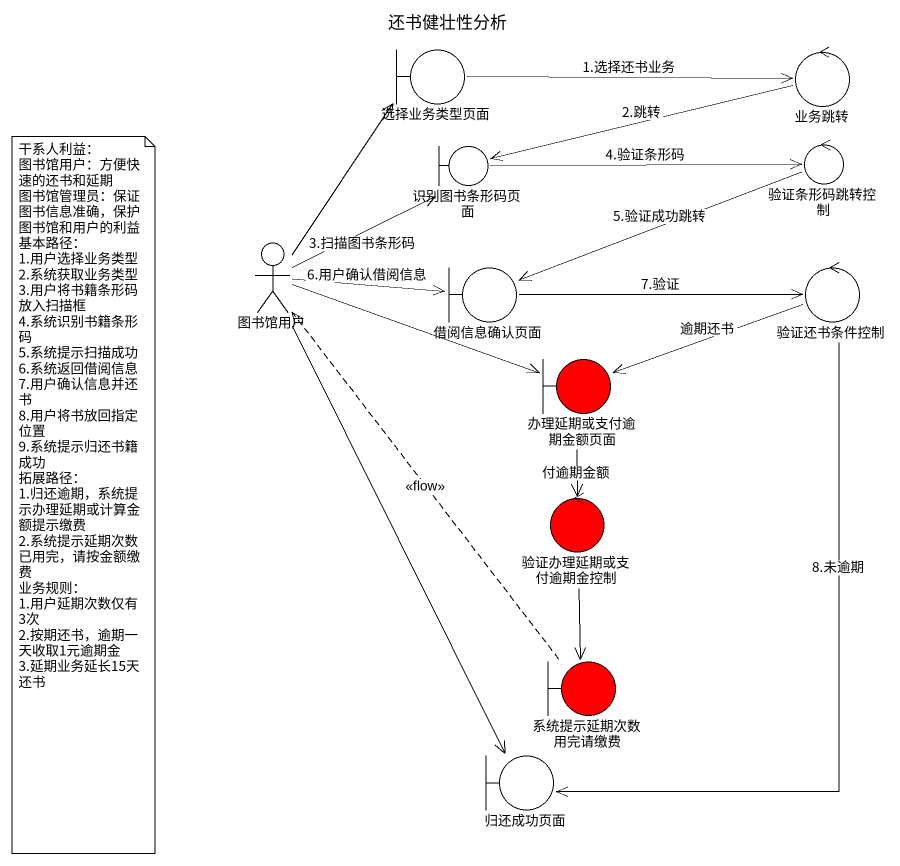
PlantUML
@startuml
title 还书健壮性分析
boundary 选择业务类型页面
control 业务跳转
boundary 识别图书条形码页面
control 验证条形码跳转控制
actor 图书馆用户
boundary 借阅信息确认页面
control 验证还书条件控制
boundary 办理延期或支付逾期金额页面 #FF0000
control 验证办理延期或支付逾期金控制 #FF0000
boundary 系统提示延期次数用完请缴费 #FF0000
boundary 归还成功页面
选择业务类型页面 -right-> 业务跳转 : 1.选择还书业务
业务跳转 -left-> 识别图书条形码页面 : 2.跳转
识别图书条形码页面 -right-> 验证条形码跳转控制 : 4.验证条形码
验证条形码跳转控制 -left-> 借阅信息确认页面 : 5.验证成功跳转
图书馆用户 -up-> 选择业务类型页面
图书馆用户 -up-> 识别图书条形码页面 : 3.扫描图书条形码
图书馆用户 -right-> 借阅信息确认页面 : 6.用户确认借阅信息
图书馆用户 -right-> 办理延期或支付逾期金额页面
图书馆用户 --> 归还成功页面
借阅信息确认页面 -right-> 验证还书条件控制 : 7.验证
验证还书条件控制 -left-> 办理延期或支付逾期金额页面 : 逾期还书
验证还书条件控制 --> 归还成功页面 : 8.未逾期
办理延期或支付逾期金额页面 --> 验证办理延期或支付逾期金控制 : 付逾期金额
验证办理延期或支付逾期金控制 --> 系统提示延期次数用完请缴费
系统提示延期次数用完请缴费 .up.> 图书馆用户 : <<flow>>
note as N1
  干系人利益：
  图书馆用户：方便快速的还书和延期
  图书馆管理员：保证图书信息准确，保护图书馆和用户的利益
  基本路径：
  1.用户选择业务类型
  2.系统获取业务类型
  3.用户将书籍条形码放入扫描框
  4.系统识别书籍条形码
  5.系统提示扫描成功
  6.系统返回借阅信息
  7.用户确认信息并还书
  8.用户将书放回指定位置
  9.系统提示归还书籍成功
  拓展路径：
  1.归还逾期，系统提示办理延期或计算金额提示缴费
  2.系统提示延期次数已用完，请按金额缴费
  业务规则：
  1.用户延期次数仅有3次
  2.按期还书，逾期一天收取1元逾期金
  3.延期业务延长15天还书
end note
@enduml
